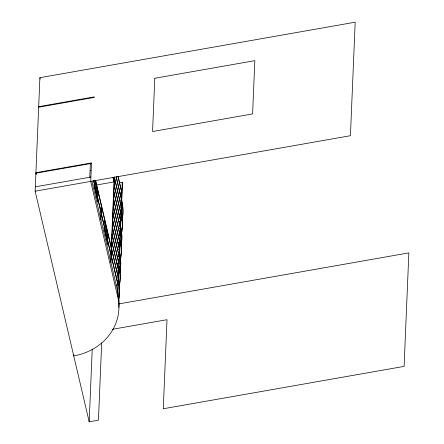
<?xml version="1.0" encoding="UTF-8"?>
<svg xmlns="http://www.w3.org/2000/svg" width="444" height="444" viewBox="0 0 444 444"><rect width="100%" height="100%" fill="white"/><g stroke="black" fill="none" stroke-linecap="round" stroke-linejoin="round"><path stroke-width="0.67" d="M35.143 191.192L39.899 77.683L355.183 22.2L350.427 135.709L35.143 191.192L89.183 421.8L98.446 420.168L101.687 342.846M73.798 354.667L73.743 355.91A56.777 50.361 2.4 0 0 117.738 296.714L122.494 183.211L122.261 182.218L119.553 182.695M89.788 177.245L90.06 170.696L91.175 170.496L90.715 181.413L117.738 296.714M89.183 421.8L92.23 349.128M100.683 218.803L101.254 205.184M100.916 219.791L101.487 206.171M110.7 261.549L114.236 177.273M110.933 262.537L114.524 176.879M117.688 291.364L122.261 182.218M38.684 106.671L94.256 96.892L94.233 97.419L38.661 107.198M35.326 186.824L90.898 177.045M96.42 185.02L114.041 181.918L112.937 177.223M119.786 193.229L121.817 192.874L118.043 176.784M119.486 200.305L121.517 199.944L116.178 177.15M119.192 207.376L121.223 207.015L114.469 178.194M118.892 214.446L120.929 214.091L114.169 185.265M118.598 221.517L120.629 221.162L113.875 192.335M118.298 228.593L120.335 228.233L113.581 199.406M118.004 235.664L120.035 235.309L113.281 206.482M117.71 242.735L119.741 242.38L112.987 213.553M117.41 249.811L119.447 249.45L112.687 220.624M117.116 256.882L119.147 256.527L112.393 227.7M116.816 263.952L118.853 263.597L112.099 234.771M116.522 271.029L118.554 270.668L111.799 241.841M116.228 278.099L118.259 277.739L111.505 248.918M115.928 285.17L117.965 284.815L111.205 255.988M118.531 303.962L408.857 252.875L404.101 366.383L163.281 408.758L167.016 319.702L112.415 329.309M118.065 176.262L121.839 192.346M116.2 176.629L121.539 199.423M114.491 177.667L121.245 206.493M113.12 177.372L114.058 181.396M114.191 184.737L120.951 213.564M113.897 191.814L120.651 220.64M113.603 198.884L120.357 227.711M113.303 205.955L120.058 234.782M113.009 213.031L119.763 241.858M112.709 220.102L119.469 248.929M112.415 227.173L119.17 255.999M112.121 234.249L118.875 263.07M111.821 241.32L118.576 270.146M95.577 180.336L111.294 247.402M111.527 248.39L118.282 277.217M95.399 180.192L111.261 248.19M95.055 180.575L98.213 195.216L94.689 180.558M93.551 180.336L100.971 211.993M101.199 212.981L110.989 254.739M111.228 255.467L117.982 284.288M93.54 180.603L100.96 212.254M101.188 213.242L110.978 255M91.847 181.085L117.921 292.352A56.777 50.361 2.4 0 1 118.853 307.442M39.899 77.683L40.215 79.032M36.23 174.02L35.92 172.683L91.492 162.904L91.47 163.425L35.897 173.204L36.208 174.548M121.739 201.193A56.777 50.361 2.4 0 1 121.939 220.851M121.761 200.671A56.777 50.361 2.4 0 1 121.961 220.324M121.19 214.291A56.777 50.361 2.4 0 1 121.395 233.949M121.212 213.769A56.777 50.361 2.4 0 1 121.417 233.422M120.64 227.389A56.777 50.361 2.4 0 1 121.101 245.748M120.663 226.867A56.777 50.361 2.4 0 1 121.001 245.876M120.091 240.487A56.777 50.361 2.4 0 1 120.429 259.496M120.113 239.96A56.777 50.361 2.4 0 1 120.318 259.618M119.547 253.585A56.777 50.361 2.4 0 1 119.747 273.238M119.569 253.058A56.777 50.361 2.4 0 1 119.769 272.716M118.998 266.683A56.777 50.361 2.4 0 1 119.197 286.336M119.02 266.156A56.777 50.361 2.4 0 1 119.22 285.814M118.448 279.776A56.777 50.361 2.4 0 1 118.781 298.784M118.47 279.254A56.777 50.361 2.4 0 1 118.803 298.263M90.348 163.886L90.071 170.429L91.187 170.235L91.458 163.686L90.348 163.886M154.801 78.266L152.57 131.524L252.597 113.925L254.834 60.662L154.801 78.266M94 184.687L97.93 202.026L94 184.687M104.307 220.624L108.231 237.962L104.34 220.59M104.018 227.433L107.948 244.772L104.018 227.433"/></g></svg>
